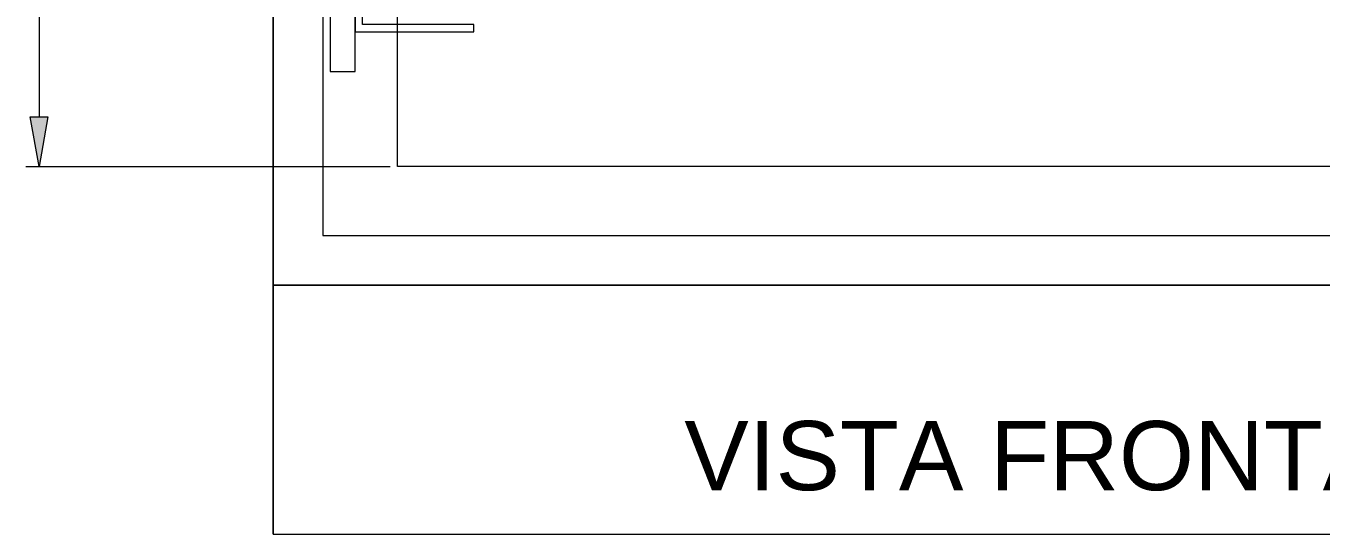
# Model space of a CAD drawing. Header units: millimetres. Extents: x 1004 to 59588, y 686 to 38112.
# Drawn here: x 43897 to 44417, y 35980 to 36185 of the extents above; entities that cross this region are included whole.
import ezdxf

# ---------------------------------------------------------------- set-up
doc = ezdxf.new("R2010")
doc.units = ezdxf.units.MM
doc.layers.add('PDF4_Geometry', color=7, linetype='Continuous')
doc.layers.add('PDF4_Text', color=7, linetype='Continuous')
doc.styles.add('PDF Arial', font='arial.ttf')

msp = doc.modelspace()

# ---------------------------------------------------------------- hatches: boundary and pattern name
at = {"layer": 'PDF4_Geometry', "transparency": 33554559}
msp.add_hatch(color=256, dxfattribs=at).paths.add_polyline_path([(43898.27, 36148.04), (43905.33, 36148.04), (43901.8, 36128.04), (43901.8, 36128.04)])

# ---------------------------------------------------------------- linework, layer by layer
at = {"layer": 'PDF4_Geometry', "lineweight": 0}
msp.add_lwpolyline([(43995.92, 35980.39), (44840.04, 35980.39), (44840.04, 36080.39), (44840.04, 37975.69), (43995.92, 37975.69), (43995.92, 36080.39), (43995.92, 37975.69), (44840.04, 37975.69), (44840.04, 36080.39), (43995.92, 36080.39), (44840.04, 36080.39), (43995.92, 36080.39), (43995.92, 35980.39), (43995.92, 36080.39)], dxfattribs=at)
for points in [[(44015.92, 36100.39), (44820.04, 36100.39), (44820.04, 37956.27), (44015.92, 37956.27)], [(44018.86, 36166.27), (44028.86, 36166.27), (44028.86, 36239.21), (44018.86, 36239.21)], [(44076.51, 36182.16), (44076.51, 36185.1), (44031.8, 36185.1), (44031.8, 36219.8), (44076.51, 36219.8), (44076.51, 36223.33), (44031.8, 36223.33), (44028.86, 36223.33), (44028.86, 36182.16), (44031.8, 36182.16)], [(43901.8, 36128.04), (43898.27, 36148.04), (43905.33, 36148.04)]]:
    msp.add_lwpolyline(points, close=True, dxfattribs=at)
at = {"layer": 'PDF4_Geometry', "color": 7, "lineweight": 0}
msp.add_lwpolyline([(44784.16, 37923.92), (44784.16, 36128.04), (44045.92, 36128.04), (44045.92, 37923.92)], close=True, dxfattribs=at)
at = {"layer": 'PDF4_Geometry', "lineweight": 18}
for points in [[(43901.8, 37903.92), (43901.8, 36148.04)], [(43896.51, 36128.04), (44042.98, 36128.04)]]:
    msp.add_lwpolyline(points, dxfattribs=at)

# ---------------------------------------------------------------- texts
at = {"layer": 'PDF4_Text', "insert": (44161.15, 35997.64), "char_height": 27.7907, "attachment_point": 7, "style": 'PDF Arial'}
msp.add_mtext('VISTA FRONTAL SEM PORTA', dxfattribs=at)

doc.saveas('drawing.dxf')
